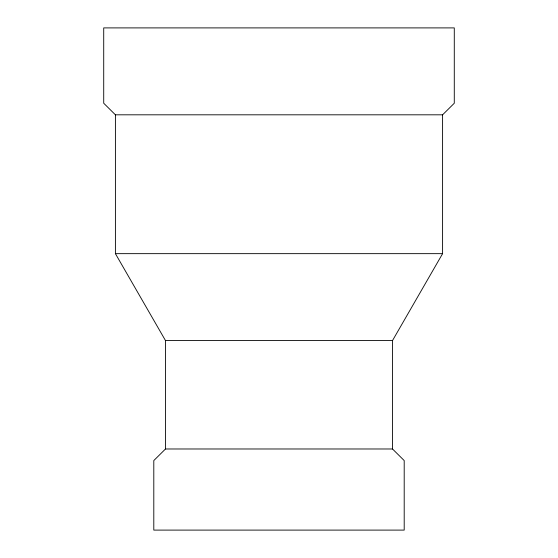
<?xml version="1.0" encoding="UTF-8"?>
<svg xmlns="http://www.w3.org/2000/svg" width="558" height="558" viewBox="0 0 558 558"><rect width="100%" height="100%" fill="white"/><g stroke="black" fill="none" stroke-linecap="round" stroke-linejoin="round"><path stroke-width="0.84" d="M392.511 448.981L165.489 448.981L153.799 460.566L153.799 530.1L404.201 530.1L404.201 460.566L392.511 448.981L392.511 340.568L442.592 253.653L442.592 114.815L454.282 103.23L454.282 27.9L103.718 27.9L103.718 103.23L115.408 114.815L442.592 114.815M115.408 114.815L115.408 253.653L442.592 253.653M115.408 253.653L165.489 340.568L392.511 340.568M165.489 340.568L165.489 448.981"/></g></svg>
